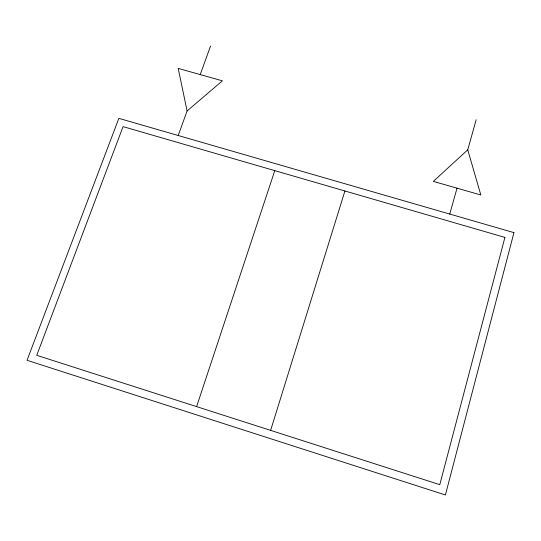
<?xml version="1.0" encoding="UTF-8"?>
<svg xmlns="http://www.w3.org/2000/svg" width="541" height="541" viewBox="0 0 541 541"><rect width="100%" height="100%" fill="white"/><g stroke="black" fill="none" stroke-linecap="round" stroke-linejoin="round"><path stroke-width="0.81" d="M449.76 214.067L457.017 188.167M467.749 149.83L433.334 181.391L480.821 194.976L467.749 149.83L476.168 119.744M270.628 430.372L344.921 190.987M196.606 406.616L274.781 170.638M178.219 135.514L187.091 110.959L222.385 80.819L178.192 68.389L187.091 110.959M200.231 74.59L210.55 46.026M513.95 232.63L445.405 494.974L27.05 360.299L118.864 118.344L513.95 232.63M504.909 237.404L439.786 484.662L36.747 355.315L123.071 126.621L504.909 237.404"/></g></svg>
